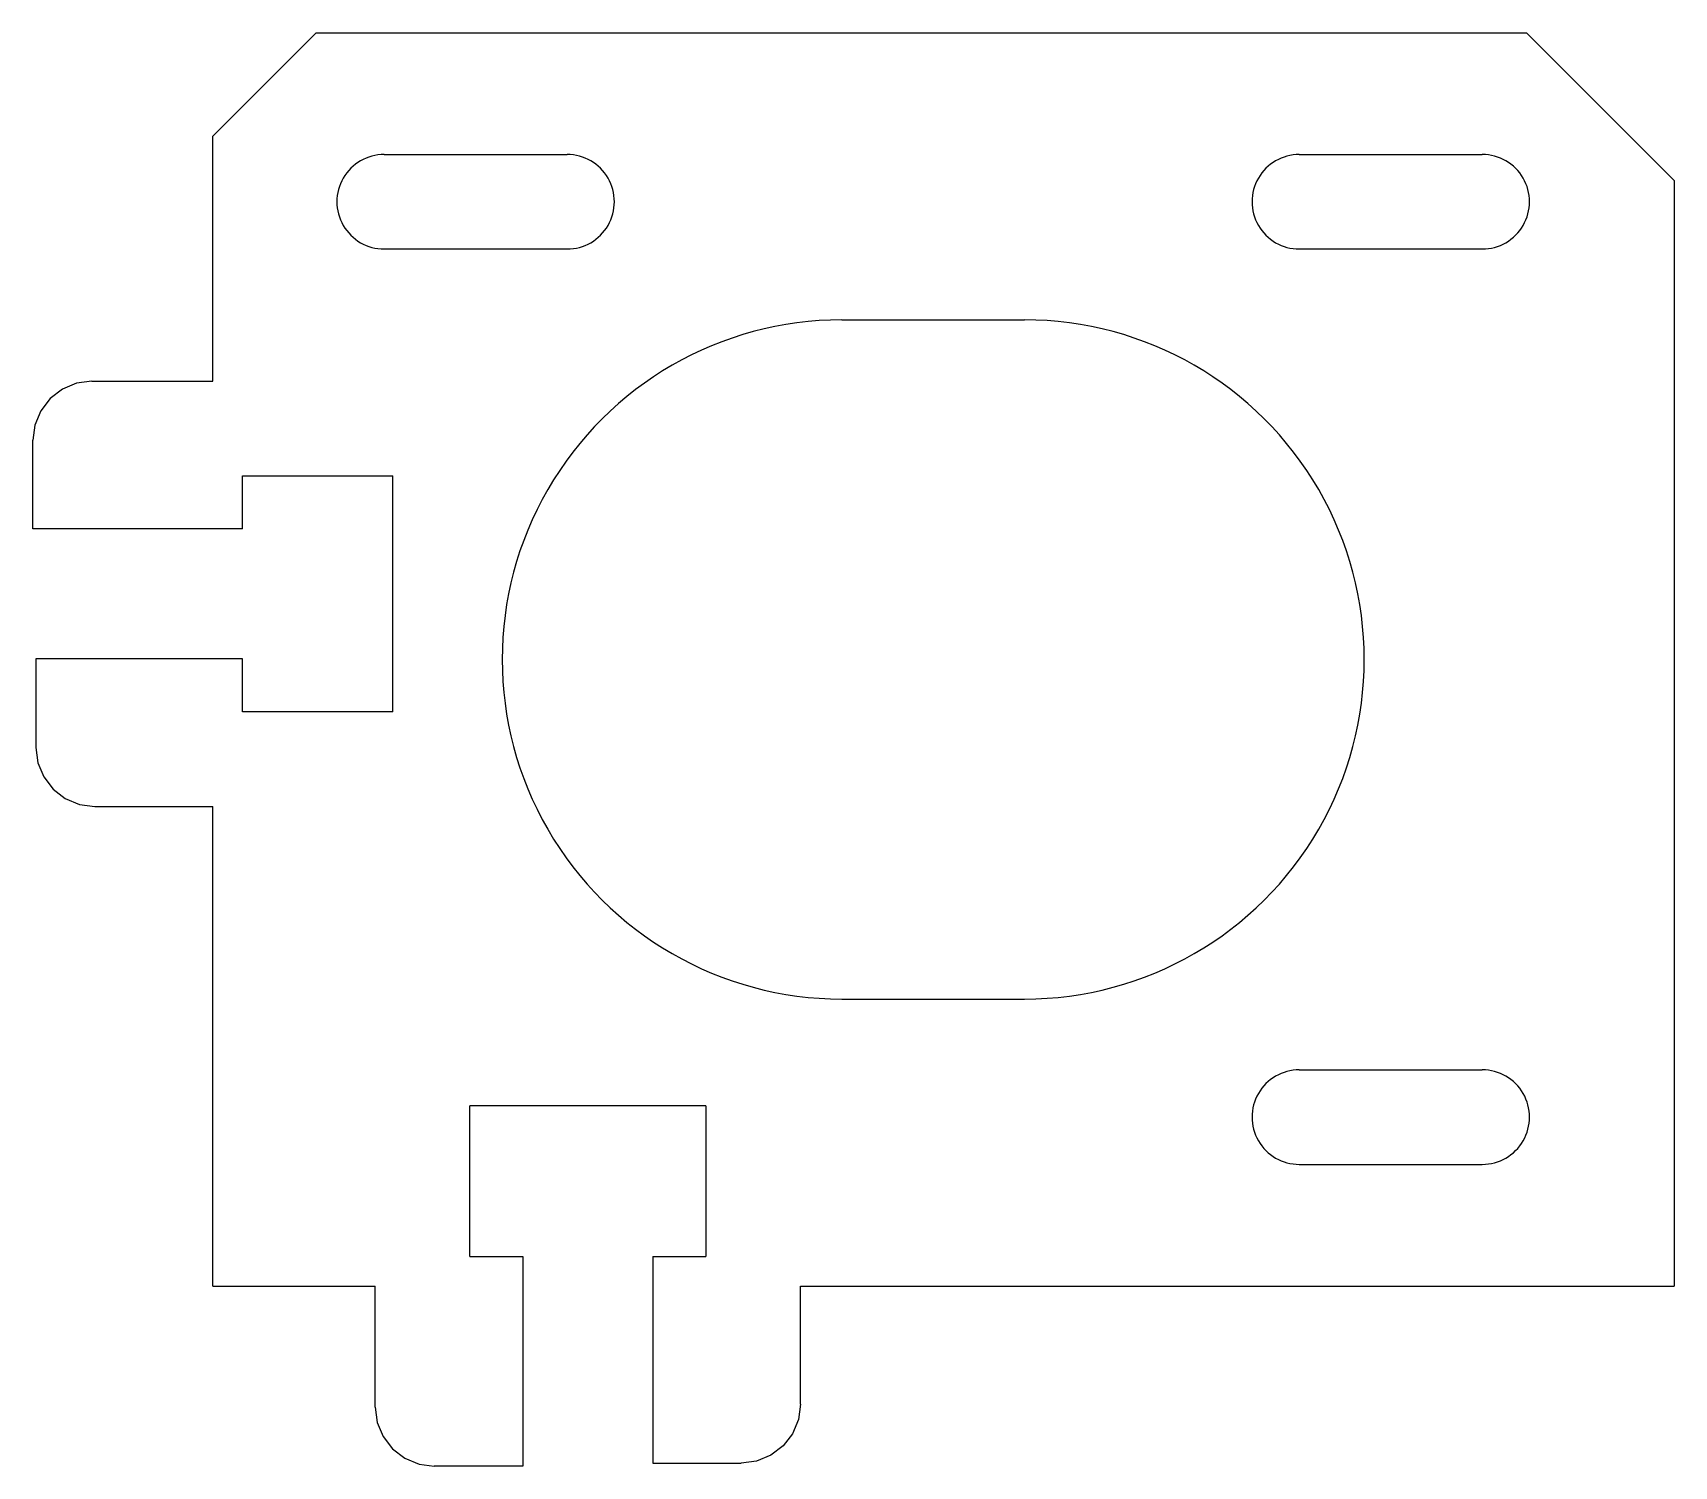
# Model space of a CAD drawing. Header units: inches. Extents: x 37.6 to 93.2, y 10.7 to 59.2.
import ezdxf

# ---------------------------------------------------------------- set-up
doc = ezdxf.new("R2010")
doc.units = ezdxf.units.IN
doc.header["$MEASUREMENT"] = 0

msp = doc.modelspace()

# ---------------------------------------------------------------- linework, layer by layer
for p, q in [((43.715, 55.702), (47.215, 59.202)), ((47.215, 59.202), (88.215, 59.202)), ((93.215, 54.202), (88.215, 59.202)), ((43.715, 47.402), (43.715, 55.702)), ((49.517, 55.082), (55.714, 55.082)), ((80.517, 55.082), (86.714, 55.082)), ((93.215, 54.202), (93.215, 16.762)), ((49.517, 51.882), (55.714, 51.882)), ((80.517, 51.882), (86.715, 51.882)), ((65.024, 49.482), (71.206, 49.482)), ((39.098, 47.334), (38.615, 47.134)), ((39.615, 47.402), (39.098, 47.334)), ((39.615, 47.402), (43.715, 47.402)), ((38.201, 46.816), (37.883, 46.402)), ((38.615, 47.134), (38.201, 46.816)), ((37.883, 46.402), (37.683, 45.92)), ((37.683, 45.92), (37.615, 45.402)), ((37.615, 42.402), (37.615, 45.402)), ((44.715, 44.202), (49.815, 44.202)), ((44.715, 42.402), (44.715, 44.202)), ((49.815, 36.202), (49.815, 44.202)), ((44.715, 42.402), (37.615, 42.402)), ((37.715, 38.002), (37.715, 35.002)), ((44.715, 38.002), (37.715, 38.002)), ((44.715, 36.202), (44.715, 38.002)), ((49.815, 36.202), (44.715, 36.202)), ((37.715, 35.002), (37.783, 34.484)), ((37.783, 34.484), (37.983, 34.002)), ((37.983, 34.002), (38.301, 33.588)), ((38.301, 33.588), (38.715, 33.27)), ((38.715, 33.27), (39.198, 33.07)), ((39.198, 33.07), (39.715, 33.002)), ((39.715, 33.002), (43.715, 33.002)), ((43.715, 16.762), (43.715, 33.002)), ((65.024, 26.482), (71.206, 26.482)), ((80.517, 24.082), (86.714, 24.082)), ((52.415, 17.762), (52.415, 22.862)), ((60.415, 22.862), (52.415, 22.862)), ((60.415, 22.862), (60.415, 17.762)), ((80.517, 20.882), (86.715, 20.882)), ((52.415, 17.762), (54.215, 17.762)), ((54.215, 17.762), (54.215, 10.662)), ((58.615, 17.762), (58.615, 10.762)), ((58.615, 17.762), (60.415, 17.762)), ((43.715, 16.762), (49.215, 16.762)), ((49.215, 12.662), (49.215, 16.762)), ((63.615, 16.762), (93.215, 16.762)), ((63.615, 12.762), (63.615, 16.762)), ((49.215, 12.662), (49.283, 12.144)), ((63.547, 12.244), (63.347, 11.762)), ((63.615, 12.762), (63.547, 12.244)), ((49.283, 12.144), (49.483, 11.662)), ((63.347, 11.762), (63.03, 11.348)), ((49.483, 11.662), (49.801, 11.248)), ((49.801, 11.248), (50.215, 10.93)), ((63.03, 11.348), (62.615, 11.03)), ((50.215, 10.93), (50.698, 10.73)), ((50.698, 10.73), (51.215, 10.662)), ((54.215, 10.662), (51.215, 10.662)), ((58.615, 10.762), (61.615, 10.762)), ((62.133, 10.83), (61.615, 10.762)), ((62.615, 11.03), (62.133, 10.83))]:
    msp.add_line(p, q)
for points in [[(71.206, 26.482, 1.0008), (71.206, 49.482)], [(86.714, 20.882, 1.0008), (86.714, 24.082)]]:
    msp.add_lwpolyline(points, format="xyb")
for centre, radius, start, end in [((49.515, 53.482), 1.6, 89.9542, 270.0458), ((55.715, 53.482), 1.6, 269.9542, 90.0458), ((80.515, 53.482), 1.6, 89.9542, 270.0458), ((86.715, 53.482), 1.6, 269.9542, 90.0458), ((65.015, 37.982), 11.5, 89.9542, 270.0458), ((80.515, 22.482), 1.6, 89.9542, 270.0458)]:
    msp.add_arc(centre, radius, start, end)

doc.saveas('drawing.dxf')
